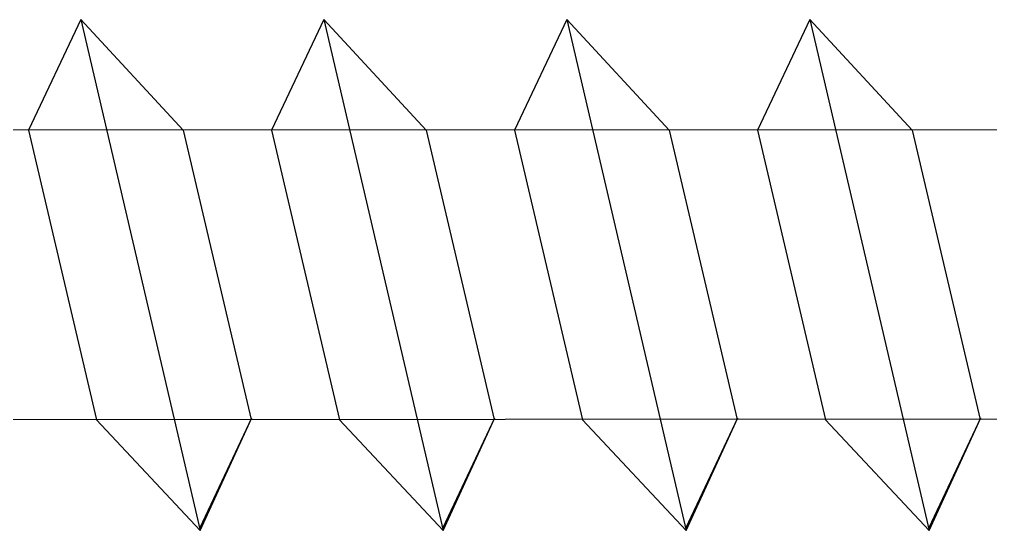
# Model space of a CAD drawing. Header units: inches. Extents: x 299.4 to 319.5, y -77.1 to -60.4.
# Drawn here: x 308.6248 to 308.9826, y -66.7668 to -66.5786 of the extents above; entities that cross this region are included whole.
import ezdxf

# ---------------------------------------------------------------- set-up
doc = ezdxf.new("R2010")
doc.units = ezdxf.units.IN
doc.header["$MEASUREMENT"] = 0
doc.layers.get('0').update_dxf_attribs({"linetype": 'CONTINUOUS'})
doc.layers.add('FSBP-ACCESSORY-OTHER', color=7, linetype='CONTINUOUS')

msp = doc.modelspace()

# ---------------------------------------------------------------- linework, layer by layer
for p, q in [((308.64743, -66.5786), (308.62811, -66.61938)), ((308.64743, -66.5786), (308.62811, -66.61938)), ((308.64743, -66.5786), (308.62811, -66.61938)), ((308.64743, -66.5786), (308.62811, -66.61938)), ((308.64743, -66.5786), (308.62811, -66.61938)), ((308.64743, -66.5786), (308.62811, -66.61938)), ((308.64743, -66.5786), (308.62811, -66.61938)), ((308.64743, -66.5786), (308.62811, -66.61938)), ((308.64743, -66.5786), (308.62811, -66.61938)), ((308.64743, -66.5786), (308.62811, -66.61938)), ((308.64743, -66.5786), (308.62811, -66.61938)), ((308.64743, -66.5786), (308.62811, -66.61938)), ((308.64743, -66.5786), (308.62811, -66.61938)), ((308.64743, -66.5786), (308.62811, -66.61938)), ((308.64743, -66.5786), (308.62811, -66.61938)), ((308.64743, -66.5786), (308.62811, -66.61938)), ((308.64743, -66.5786), (308.69136, -66.76681)), ((308.64743, -66.5786), (308.68513, -66.61935)), ((308.64743, -66.5786), (308.69136, -66.76681)), ((308.64743, -66.5786), (308.68513, -66.61935)), ((308.64743, -66.5786), (308.69136, -66.76681)), ((308.64743, -66.5786), (308.68513, -66.61935)), ((308.64743, -66.5786), (308.69136, -66.76681)), ((308.64743, -66.5786), (308.68513, -66.61935)), ((308.64743, -66.5786), (308.69136, -66.76681)), ((308.64743, -66.5786), (308.68513, -66.61935)), ((308.64743, -66.5786), (308.69136, -66.76681)), ((308.64743, -66.5786), (308.68513, -66.61935)), ((308.64743, -66.5786), (308.69136, -66.76681)), ((308.64743, -66.5786), (308.68513, -66.61935)), ((308.64743, -66.5786), (308.69136, -66.76681)), ((308.64743, -66.5786), (308.68513, -66.61935)), ((308.64743, -66.5786), (308.69136, -66.76681)), ((308.64743, -66.5786), (308.68513, -66.61935)), ((308.64743, -66.5786), (308.69136, -66.76681)), ((308.64743, -66.5786), (308.68513, -66.61935)), ((308.64743, -66.5786), (308.69136, -66.76681)), ((308.64743, -66.5786), (308.68513, -66.61935)), ((308.64743, -66.5786), (308.69136, -66.76681)), ((308.64743, -66.5786), (308.68513, -66.61935)), ((308.64743, -66.5786), (308.69136, -66.76681)), ((308.64743, -66.5786), (308.68513, -66.61935)), ((308.64743, -66.5786), (308.69136, -66.76681)), ((308.64743, -66.5786), (308.68513, -66.61935)), ((308.64743, -66.5786), (308.69136, -66.76681)), ((308.64743, -66.5786), (308.68513, -66.61935)), ((308.64743, -66.5786), (308.69136, -66.76681)), ((308.64743, -66.5786), (308.68513, -66.61935)), ((308.73696, -66.5786), (308.71764, -66.61938)), ((308.73696, -66.5786), (308.71764, -66.61938)), ((308.73696, -66.5786), (308.71764, -66.61938)), ((308.73696, -66.5786), (308.71764, -66.61938)), ((308.73696, -66.5786), (308.71764, -66.61938)), ((308.73696, -66.5786), (308.71764, -66.61938)), ((308.73696, -66.5786), (308.71764, -66.61938)), ((308.73696, -66.5786), (308.71764, -66.61938)), ((308.73696, -66.5786), (308.71764, -66.61938)), ((308.73696, -66.5786), (308.71764, -66.61938)), ((308.73696, -66.5786), (308.71764, -66.61938)), ((308.73696, -66.5786), (308.71764, -66.61938)), ((308.73696, -66.5786), (308.71764, -66.61938)), ((308.73696, -66.5786), (308.71764, -66.61938)), ((308.73696, -66.5786), (308.71764, -66.61938)), ((308.73696, -66.5786), (308.71764, -66.61938)), ((308.73696, -66.5786), (308.78089, -66.76681)), ((308.73696, -66.5786), (308.77466, -66.61935)), ((308.73696, -66.5786), (308.78089, -66.76681)), ((308.73696, -66.5786), (308.77466, -66.61935)), ((308.73696, -66.5786), (308.78089, -66.76681)), ((308.73696, -66.5786), (308.77466, -66.61935)), ((308.73696, -66.5786), (308.78089, -66.76681)), ((308.73696, -66.5786), (308.77466, -66.61935)), ((308.73696, -66.5786), (308.78089, -66.76681)), ((308.73696, -66.5786), (308.77466, -66.61935)), ((308.73696, -66.5786), (308.78089, -66.76681)), ((308.73696, -66.5786), (308.77466, -66.61935)), ((308.73696, -66.5786), (308.78089, -66.76681)), ((308.73696, -66.5786), (308.77466, -66.61935)), ((308.73696, -66.5786), (308.78089, -66.76681)), ((308.73696, -66.5786), (308.77466, -66.61935)), ((308.73696, -66.5786), (308.78089, -66.76681)), ((308.73696, -66.5786), (308.77466, -66.61935)), ((308.73696, -66.5786), (308.78089, -66.76681)), ((308.73696, -66.5786), (308.77466, -66.61935)), ((308.73696, -66.5786), (308.78089, -66.76681)), ((308.73696, -66.5786), (308.77466, -66.61935)), ((308.73696, -66.5786), (308.78089, -66.76681)), ((308.73696, -66.5786), (308.77466, -66.61935)), ((308.73696, -66.5786), (308.78089, -66.76681)), ((308.73696, -66.5786), (308.77466, -66.61935)), ((308.73696, -66.5786), (308.78089, -66.76681)), ((308.73696, -66.5786), (308.77466, -66.61935)), ((308.73696, -66.5786), (308.78089, -66.76681)), ((308.73696, -66.5786), (308.77466, -66.61935)), ((308.73696, -66.5786), (308.78089, -66.76681)), ((308.73696, -66.5786), (308.77466, -66.61935)), ((308.82649, -66.5786), (308.80717, -66.61938)), ((308.82649, -66.5786), (308.80717, -66.61938)), ((308.82649, -66.5786), (308.80717, -66.61938)), ((308.82649, -66.5786), (308.80717, -66.61938)), ((308.82649, -66.5786), (308.80717, -66.61938)), ((308.82649, -66.5786), (308.80717, -66.61938)), ((308.82649, -66.5786), (308.80717, -66.61938)), ((308.82649, -66.5786), (308.80717, -66.61938)), ((308.82649, -66.5786), (308.80717, -66.61938)), ((308.82649, -66.5786), (308.80717, -66.61938)), ((308.82649, -66.5786), (308.80717, -66.61938)), ((308.82649, -66.5786), (308.80717, -66.61938)), ((308.82649, -66.5786), (308.80717, -66.61938)), ((308.82649, -66.5786), (308.80717, -66.61938)), ((308.82649, -66.5786), (308.80717, -66.61938)), ((308.82649, -66.5786), (308.80717, -66.61938)), ((308.82649, -66.5786), (308.87042, -66.76681)), ((308.82649, -66.5786), (308.86419, -66.61935)), ((308.82649, -66.5786), (308.87042, -66.76681)), ((308.82649, -66.5786), (308.86419, -66.61935)), ((308.82649, -66.5786), (308.87042, -66.76681)), ((308.82649, -66.5786), (308.86419, -66.61935)), ((308.82649, -66.5786), (308.87042, -66.76681)), ((308.82649, -66.5786), (308.86419, -66.61935)), ((308.82649, -66.5786), (308.87042, -66.76681)), ((308.82649, -66.5786), (308.86419, -66.61935)), ((308.82649, -66.5786), (308.87042, -66.76681)), ((308.82649, -66.5786), (308.86419, -66.61935)), ((308.82649, -66.5786), (308.87042, -66.76681)), ((308.82649, -66.5786), (308.86419, -66.61935)), ((308.82649, -66.5786), (308.87042, -66.76681)), ((308.82649, -66.5786), (308.86419, -66.61935)), ((308.82649, -66.5786), (308.87042, -66.76681)), ((308.82649, -66.5786), (308.86419, -66.61935)), ((308.82649, -66.5786), (308.87042, -66.76681)), ((308.82649, -66.5786), (308.86419, -66.61935)), ((308.82649, -66.5786), (308.87042, -66.76681)), ((308.82649, -66.5786), (308.86419, -66.61935)), ((308.82649, -66.5786), (308.87042, -66.76681)), ((308.82649, -66.5786), (308.86419, -66.61935)), ((308.82649, -66.5786), (308.87042, -66.76681)), ((308.82649, -66.5786), (308.86419, -66.61935)), ((308.82649, -66.5786), (308.87042, -66.76681)), ((308.82649, -66.5786), (308.86419, -66.61935)), ((308.82649, -66.5786), (308.87042, -66.76681)), ((308.82649, -66.5786), (308.86419, -66.61935)), ((308.82649, -66.5786), (308.87042, -66.76681)), ((308.82649, -66.5786), (308.86419, -66.61935)), ((308.91602, -66.5786), (308.8967, -66.61938)), ((308.91602, -66.5786), (308.8967, -66.61938)), ((308.91602, -66.5786), (308.8967, -66.61938)), ((308.91602, -66.5786), (308.8967, -66.61938)), ((308.91602, -66.5786), (308.8967, -66.61938)), ((308.91602, -66.5786), (308.8967, -66.61938)), ((308.91602, -66.5786), (308.8967, -66.61938)), ((308.91602, -66.5786), (308.8967, -66.61938)), ((308.91602, -66.5786), (308.8967, -66.61938)), ((308.91602, -66.5786), (308.8967, -66.61938)), ((308.91602, -66.5786), (308.8967, -66.61938)), ((308.91602, -66.5786), (308.8967, -66.61938)), ((308.91602, -66.5786), (308.8967, -66.61938)), ((308.91602, -66.5786), (308.8967, -66.61938)), ((308.91602, -66.5786), (308.8967, -66.61938)), ((308.91602, -66.5786), (308.8967, -66.61938)), ((308.91602, -66.5786), (308.95995, -66.76681)), ((308.91602, -66.5786), (308.95372, -66.61935)), ((308.91602, -66.5786), (308.95995, -66.76681)), ((308.91602, -66.5786), (308.95372, -66.61935)), ((308.91602, -66.5786), (308.95995, -66.76681)), ((308.91602, -66.5786), (308.95372, -66.61935)), ((308.91602, -66.5786), (308.95995, -66.76681)), ((308.91602, -66.5786), (308.95372, -66.61935)), ((308.91602, -66.5786), (308.95995, -66.76681)), ((308.91602, -66.5786), (308.95372, -66.61935)), ((308.91602, -66.5786), (308.95995, -66.76681)), ((308.91602, -66.5786), (308.95372, -66.61935)), ((308.91602, -66.5786), (308.95995, -66.76681)), ((308.91602, -66.5786), (308.95372, -66.61935)), ((308.91602, -66.5786), (308.95995, -66.76681)), ((308.91602, -66.5786), (308.95372, -66.61935)), ((308.91602, -66.5786), (308.95995, -66.76681)), ((308.91602, -66.5786), (308.95372, -66.61935)), ((308.91602, -66.5786), (308.95995, -66.76681)), ((308.91602, -66.5786), (308.95372, -66.61935)), ((308.91602, -66.5786), (308.95995, -66.76681)), ((308.91602, -66.5786), (308.95372, -66.61935)), ((308.91602, -66.5786), (308.95995, -66.76681)), ((308.91602, -66.5786), (308.95372, -66.61935)), ((308.91602, -66.5786), (308.95995, -66.76681)), ((308.91602, -66.5786), (308.95372, -66.61935)), ((308.91602, -66.5786), (308.95995, -66.76681)), ((308.91602, -66.5786), (308.95372, -66.61935)), ((308.91602, -66.5786), (308.95995, -66.76681)), ((308.91602, -66.5786), (308.95372, -66.61935)), ((308.91602, -66.5786), (308.95995, -66.76681)), ((308.91602, -66.5786), (308.95372, -66.61935)), ((308.62811, -66.61938), (308.65315, -66.72607)), ((308.62811, -66.61938), (308.65315, -66.72607)), ((308.62811, -66.61938), (308.65315, -66.72607)), ((308.62811, -66.61938), (308.65315, -66.72607)), ((308.62811, -66.61938), (308.65315, -66.72607)), ((308.62811, -66.61938), (308.65315, -66.72607)), ((308.62811, -66.61938), (308.65315, -66.72607)), ((308.62811, -66.61938), (308.65315, -66.72607)), ((308.62811, -66.61938), (308.65315, -66.72607)), ((308.62811, -66.61938), (308.65315, -66.72607)), ((308.62811, -66.61938), (308.65315, -66.72607)), ((308.62811, -66.61938), (308.65315, -66.72607)), ((308.62811, -66.61938), (308.65315, -66.72607)), ((308.62811, -66.61938), (308.65315, -66.72607)), ((308.62811, -66.61938), (308.65315, -66.72607)), ((308.62811, -66.61938), (308.65315, -66.72607)), ((308.68513, -66.61935), (308.71014, -66.72586)), ((308.68513, -66.61935), (308.71014, -66.72586)), ((308.68513, -66.61935), (308.71014, -66.72586)), ((308.68513, -66.61935), (308.71014, -66.72586)), ((308.68513, -66.61935), (308.71014, -66.72586)), ((308.68513, -66.61935), (308.71014, -66.72586)), ((308.68513, -66.61935), (308.71014, -66.72586)), ((308.68513, -66.61935), (308.71014, -66.72586)), ((308.68513, -66.61935), (308.71014, -66.72586)), ((308.68513, -66.61935), (308.71014, -66.72586)), ((308.68513, -66.61935), (308.71014, -66.72586)), ((308.68513, -66.61935), (308.71014, -66.72586)), ((308.68513, -66.61935), (308.71014, -66.72586)), ((308.68513, -66.61935), (308.71014, -66.72586)), ((308.68513, -66.61935), (308.71014, -66.72586)), ((308.68513, -66.61935), (308.71014, -66.72586)), ((308.71764, -66.61938), (308.74268, -66.72607)), ((308.71764, -66.61938), (308.74268, -66.72607)), ((308.71764, -66.61938), (308.74268, -66.72607)), ((308.71764, -66.61938), (308.74268, -66.72607)), ((308.71764, -66.61938), (308.74268, -66.72607)), ((308.71764, -66.61938), (308.74268, -66.72607)), ((308.71764, -66.61938), (308.74268, -66.72607)), ((308.71764, -66.61938), (308.74268, -66.72607)), ((308.71764, -66.61938), (308.74268, -66.72607)), ((308.71764, -66.61938), (308.74268, -66.72607)), ((308.71764, -66.61938), (308.74268, -66.72607)), ((308.71764, -66.61938), (308.74268, -66.72607)), ((308.71764, -66.61938), (308.74268, -66.72607)), ((308.71764, -66.61938), (308.74268, -66.72607)), ((308.71764, -66.61938), (308.74268, -66.72607)), ((308.71764, -66.61938), (308.74268, -66.72607)), ((308.77466, -66.61935), (308.79967, -66.72586)), ((308.77466, -66.61935), (308.79967, -66.72586)), ((308.77466, -66.61935), (308.79967, -66.72586)), ((308.77466, -66.61935), (308.79967, -66.72586)), ((308.77466, -66.61935), (308.79967, -66.72586)), ((308.77466, -66.61935), (308.79967, -66.72586)), ((308.77466, -66.61935), (308.79967, -66.72586)), ((308.77466, -66.61935), (308.79967, -66.72586)), ((308.77466, -66.61935), (308.79967, -66.72586)), ((308.77466, -66.61935), (308.79967, -66.72586)), ((308.77466, -66.61935), (308.79967, -66.72586)), ((308.77466, -66.61935), (308.79967, -66.72586)), ((308.77466, -66.61935), (308.79967, -66.72586)), ((308.77466, -66.61935), (308.79967, -66.72586)), ((308.77466, -66.61935), (308.79967, -66.72586)), ((308.77466, -66.61935), (308.79967, -66.72586)), ((308.80717, -66.61938), (308.83221, -66.72607)), ((308.80717, -66.61938), (308.83221, -66.72607)), ((308.80717, -66.61938), (308.83221, -66.72607)), ((308.80717, -66.61938), (308.83221, -66.72607)), ((308.80717, -66.61938), (308.83221, -66.72607)), ((308.80717, -66.61938), (308.83221, -66.72607)), ((308.80717, -66.61938), (308.83221, -66.72607)), ((308.80717, -66.61938), (308.83221, -66.72607)), ((308.80717, -66.61938), (308.83221, -66.72607)), ((308.80717, -66.61938), (308.83221, -66.72607)), ((308.80717, -66.61938), (308.83221, -66.72607)), ((308.80717, -66.61938), (308.83221, -66.72607)), ((308.80717, -66.61938), (308.83221, -66.72607)), ((308.80717, -66.61938), (308.83221, -66.72607)), ((308.80717, -66.61938), (308.83221, -66.72607)), ((308.80717, -66.61938), (308.83221, -66.72607)), ((308.86419, -66.61935), (308.88919, -66.72586)), ((308.86419, -66.61935), (308.88919, -66.72586)), ((308.86419, -66.61935), (308.88919, -66.72586)), ((308.86419, -66.61935), (308.88919, -66.72586)), ((308.86419, -66.61935), (308.88919, -66.72586)), ((308.86419, -66.61935), (308.88919, -66.72586)), ((308.86419, -66.61935), (308.88919, -66.72586)), ((308.86419, -66.61935), (308.88919, -66.72586)), ((308.86419, -66.61935), (308.88919, -66.72586)), ((308.86419, -66.61935), (308.88919, -66.72586)), ((308.86419, -66.61935), (308.88919, -66.72586)), ((308.86419, -66.61935), (308.88919, -66.72586)), ((308.86419, -66.61935), (308.88919, -66.72586)), ((308.86419, -66.61935), (308.88919, -66.72586)), ((308.86419, -66.61935), (308.88919, -66.72586)), ((308.86419, -66.61935), (308.88919, -66.72586)), ((308.8967, -66.61938), (308.92174, -66.72607)), ((308.8967, -66.61938), (308.92174, -66.72607)), ((308.8967, -66.61938), (308.92174, -66.72607)), ((308.8967, -66.61938), (308.92174, -66.72607)), ((308.8967, -66.61938), (308.92174, -66.72607)), ((308.8967, -66.61938), (308.92174, -66.72607)), ((308.8967, -66.61938), (308.92174, -66.72607)), ((308.8967, -66.61938), (308.92174, -66.72607)), ((308.8967, -66.61938), (308.92174, -66.72607)), ((308.8967, -66.61938), (308.92174, -66.72607)), ((308.8967, -66.61938), (308.92174, -66.72607)), ((308.8967, -66.61938), (308.92174, -66.72607)), ((308.8967, -66.61938), (308.92174, -66.72607)), ((308.8967, -66.61938), (308.92174, -66.72607)), ((308.8967, -66.61938), (308.92174, -66.72607)), ((308.8967, -66.61938), (308.92174, -66.72607)), ((308.95372, -66.61935), (308.97872, -66.72586)), ((308.95372, -66.61935), (308.97872, -66.72586)), ((308.95372, -66.61935), (308.97872, -66.72586)), ((308.95372, -66.61935), (308.97872, -66.72586)), ((308.95372, -66.61935), (308.97872, -66.72586)), ((308.95372, -66.61935), (308.97872, -66.72586)), ((308.95372, -66.61935), (308.97872, -66.72586)), ((308.95372, -66.61935), (308.97872, -66.72586)), ((308.95372, -66.61935), (308.97872, -66.72586)), ((308.95372, -66.61935), (308.97872, -66.72586)), ((308.95372, -66.61935), (308.97872, -66.72586)), ((308.95372, -66.61935), (308.97872, -66.72586)), ((308.95372, -66.61935), (308.97872, -66.72586)), ((308.95372, -66.61935), (308.97872, -66.72586)), ((308.95372, -66.61935), (308.97872, -66.72586)), ((308.95372, -66.61935), (308.97872, -66.72586)), ((308.65315, -66.72607), (308.69136, -66.76681)), ((308.65315, -66.72607), (308.69136, -66.76681)), ((308.65315, -66.72607), (308.69136, -66.76681)), ((308.65315, -66.72607), (308.69136, -66.76681)), ((308.65315, -66.72607), (308.69136, -66.76681)), ((308.65315, -66.72607), (308.69136, -66.76681)), ((308.65315, -66.72607), (308.69136, -66.76681)), ((308.65315, -66.72607), (308.69136, -66.76681)), ((308.65315, -66.72607), (308.69136, -66.76681)), ((308.65315, -66.72607), (308.69136, -66.76681)), ((308.65315, -66.72607), (308.69136, -66.76681)), ((308.65315, -66.72607), (308.69136, -66.76681)), ((308.65315, -66.72607), (308.69136, -66.76681)), ((308.65315, -66.72607), (308.69136, -66.76681)), ((308.65315, -66.72607), (308.69136, -66.76681)), ((308.65315, -66.72607), (308.69136, -66.76681)), ((308.69136, -66.76574), (308.71037, -66.72536)), ((308.69136, -66.76574), (308.71037, -66.72536)), ((308.69136, -66.76681), (308.71037, -66.72536)), ((308.69136, -66.76574), (308.71037, -66.72536)), ((308.69136, -66.76574), (308.71037, -66.72536)), ((308.69136, -66.76681), (308.71037, -66.72536)), ((308.69136, -66.76574), (308.71037, -66.72536)), ((308.69136, -66.76574), (308.71037, -66.72536)), ((308.69136, -66.76681), (308.71037, -66.72536)), ((308.69136, -66.76574), (308.71037, -66.72536)), ((308.69136, -66.76574), (308.71037, -66.72536)), ((308.69136, -66.76681), (308.71037, -66.72536)), ((308.69136, -66.76574), (308.71037, -66.72536)), ((308.69136, -66.76574), (308.71037, -66.72536)), ((308.69136, -66.76681), (308.71037, -66.72536)), ((308.69136, -66.76574), (308.71037, -66.72536)), ((308.69136, -66.76574), (308.71037, -66.72536)), ((308.69136, -66.76681), (308.71037, -66.72536)), ((308.69136, -66.76574), (308.71037, -66.72536)), ((308.69136, -66.76574), (308.71037, -66.72536)), ((308.69136, -66.76681), (308.71037, -66.72536)), ((308.69136, -66.76574), (308.71037, -66.72536)), ((308.69136, -66.76574), (308.71037, -66.72536)), ((308.69136, -66.76681), (308.71037, -66.72536)), ((308.69136, -66.76574), (308.71037, -66.72536)), ((308.69136, -66.76574), (308.71037, -66.72536)), ((308.69136, -66.76681), (308.71037, -66.72536)), ((308.69136, -66.76574), (308.71037, -66.72536)), ((308.69136, -66.76574), (308.71037, -66.72536)), ((308.69136, -66.76681), (308.71037, -66.72536)), ((308.69136, -66.76574), (308.71037, -66.72536)), ((308.69136, -66.76574), (308.71037, -66.72536)), ((308.69136, -66.76681), (308.71037, -66.72536)), ((308.69136, -66.76574), (308.71037, -66.72536)), ((308.69136, -66.76574), (308.71037, -66.72536)), ((308.69136, -66.76681), (308.71037, -66.72536)), ((308.69136, -66.76574), (308.71037, -66.72536)), ((308.69136, -66.76574), (308.71037, -66.72536)), ((308.69136, -66.76681), (308.71037, -66.72536)), ((308.69136, -66.76574), (308.71037, -66.72536)), ((308.69136, -66.76574), (308.71037, -66.72536)), ((308.69136, -66.76681), (308.71037, -66.72536)), ((308.69136, -66.76574), (308.71037, -66.72536)), ((308.69136, -66.76574), (308.71037, -66.72536)), ((308.69136, -66.76681), (308.71037, -66.72536)), ((308.69136, -66.76574), (308.71037, -66.72536)), ((308.69136, -66.76574), (308.71037, -66.72536)), ((308.69136, -66.76681), (308.71037, -66.72536)), ((308.74268, -66.72607), (308.78089, -66.76681)), ((308.74268, -66.72607), (308.78089, -66.76681)), ((308.74268, -66.72607), (308.78089, -66.76681)), ((308.74268, -66.72607), (308.78089, -66.76681)), ((308.74268, -66.72607), (308.78089, -66.76681)), ((308.74268, -66.72607), (308.78089, -66.76681)), ((308.74268, -66.72607), (308.78089, -66.76681)), ((308.74268, -66.72607), (308.78089, -66.76681)), ((308.74268, -66.72607), (308.78089, -66.76681)), ((308.74268, -66.72607), (308.78089, -66.76681)), ((308.74268, -66.72607), (308.78089, -66.76681)), ((308.74268, -66.72607), (308.78089, -66.76681)), ((308.74268, -66.72607), (308.78089, -66.76681)), ((308.74268, -66.72607), (308.78089, -66.76681)), ((308.74268, -66.72607), (308.78089, -66.76681)), ((308.74268, -66.72607), (308.78089, -66.76681)), ((308.78089, -66.76574), (308.7999, -66.72536)), ((308.78089, -66.76574), (308.7999, -66.72536)), ((308.78089, -66.76681), (308.7999, -66.72536)), ((308.78089, -66.76574), (308.7999, -66.72536)), ((308.78089, -66.76574), (308.7999, -66.72536)), ((308.78089, -66.76681), (308.7999, -66.72536)), ((308.78089, -66.76574), (308.7999, -66.72536)), ((308.78089, -66.76574), (308.7999, -66.72536)), ((308.78089, -66.76681), (308.7999, -66.72536)), ((308.78089, -66.76574), (308.7999, -66.72536)), ((308.78089, -66.76574), (308.7999, -66.72536)), ((308.78089, -66.76681), (308.7999, -66.72536)), ((308.78089, -66.76574), (308.7999, -66.72536)), ((308.78089, -66.76574), (308.7999, -66.72536)), ((308.78089, -66.76681), (308.7999, -66.72536)), ((308.78089, -66.76574), (308.7999, -66.72536)), ((308.78089, -66.76574), (308.7999, -66.72536)), ((308.78089, -66.76681), (308.7999, -66.72536)), ((308.78089, -66.76574), (308.7999, -66.72536)), ((308.78089, -66.76574), (308.7999, -66.72536)), ((308.78089, -66.76681), (308.7999, -66.72536)), ((308.78089, -66.76574), (308.7999, -66.72536)), ((308.78089, -66.76574), (308.7999, -66.72536)), ((308.78089, -66.76681), (308.7999, -66.72536)), ((308.78089, -66.76574), (308.7999, -66.72536)), ((308.78089, -66.76574), (308.7999, -66.72536)), ((308.78089, -66.76681), (308.7999, -66.72536)), ((308.78089, -66.76574), (308.7999, -66.72536)), ((308.78089, -66.76574), (308.7999, -66.72536)), ((308.78089, -66.76681), (308.7999, -66.72536)), ((308.78089, -66.76574), (308.7999, -66.72536)), ((308.78089, -66.76574), (308.7999, -66.72536)), ((308.78089, -66.76681), (308.7999, -66.72536)), ((308.78089, -66.76574), (308.7999, -66.72536)), ((308.78089, -66.76574), (308.7999, -66.72536)), ((308.78089, -66.76681), (308.7999, -66.72536)), ((308.78089, -66.76574), (308.7999, -66.72536)), ((308.78089, -66.76574), (308.7999, -66.72536)), ((308.78089, -66.76681), (308.7999, -66.72536)), ((308.78089, -66.76574), (308.7999, -66.72536)), ((308.78089, -66.76574), (308.7999, -66.72536)), ((308.78089, -66.76681), (308.7999, -66.72536)), ((308.78089, -66.76574), (308.7999, -66.72536)), ((308.78089, -66.76574), (308.7999, -66.72536)), ((308.78089, -66.76681), (308.7999, -66.72536)), ((308.78089, -66.76574), (308.7999, -66.72536)), ((308.78089, -66.76574), (308.7999, -66.72536)), ((308.78089, -66.76681), (308.7999, -66.72536)), ((308.83221, -66.72607), (308.87042, -66.76681)), ((308.83221, -66.72607), (308.87042, -66.76681)), ((308.83221, -66.72607), (308.87042, -66.76681)), ((308.83221, -66.72607), (308.87042, -66.76681)), ((308.83221, -66.72607), (308.87042, -66.76681)), ((308.83221, -66.72607), (308.87042, -66.76681)), ((308.83221, -66.72607), (308.87042, -66.76681)), ((308.83221, -66.72607), (308.87042, -66.76681)), ((308.83221, -66.72607), (308.87042, -66.76681)), ((308.83221, -66.72607), (308.87042, -66.76681)), ((308.83221, -66.72607), (308.87042, -66.76681)), ((308.83221, -66.72607), (308.87042, -66.76681)), ((308.83221, -66.72607), (308.87042, -66.76681)), ((308.83221, -66.72607), (308.87042, -66.76681)), ((308.83221, -66.72607), (308.87042, -66.76681)), ((308.83221, -66.72607), (308.87042, -66.76681)), ((308.87042, -66.76574), (308.88943, -66.72536)), ((308.87042, -66.76574), (308.88943, -66.72536)), ((308.87042, -66.76681), (308.88943, -66.72536)), ((308.87042, -66.76574), (308.88943, -66.72536)), ((308.87042, -66.76574), (308.88943, -66.72536)), ((308.87042, -66.76681), (308.88943, -66.72536)), ((308.87042, -66.76574), (308.88943, -66.72536)), ((308.87042, -66.76574), (308.88943, -66.72536)), ((308.87042, -66.76681), (308.88943, -66.72536)), ((308.87042, -66.76574), (308.88943, -66.72536)), ((308.87042, -66.76574), (308.88943, -66.72536)), ((308.87042, -66.76681), (308.88943, -66.72536)), ((308.87042, -66.76574), (308.88943, -66.72536)), ((308.87042, -66.76574), (308.88943, -66.72536)), ((308.87042, -66.76681), (308.88943, -66.72536)), ((308.87042, -66.76574), (308.88943, -66.72536)), ((308.87042, -66.76574), (308.88943, -66.72536)), ((308.87042, -66.76681), (308.88943, -66.72536)), ((308.87042, -66.76574), (308.88943, -66.72536)), ((308.87042, -66.76574), (308.88943, -66.72536)), ((308.87042, -66.76681), (308.88943, -66.72536)), ((308.87042, -66.76574), (308.88943, -66.72536)), ((308.87042, -66.76574), (308.88943, -66.72536)), ((308.87042, -66.76681), (308.88943, -66.72536)), ((308.87042, -66.76574), (308.88943, -66.72536)), ((308.87042, -66.76574), (308.88943, -66.72536)), ((308.87042, -66.76681), (308.88943, -66.72536)), ((308.87042, -66.76574), (308.88943, -66.72536)), ((308.87042, -66.76574), (308.88943, -66.72536)), ((308.87042, -66.76681), (308.88943, -66.72536)), ((308.87042, -66.76574), (308.88943, -66.72536)), ((308.87042, -66.76574), (308.88943, -66.72536)), ((308.87042, -66.76681), (308.88943, -66.72536)), ((308.87042, -66.76574), (308.88943, -66.72536)), ((308.87042, -66.76574), (308.88943, -66.72536)), ((308.87042, -66.76681), (308.88943, -66.72536)), ((308.87042, -66.76574), (308.88943, -66.72536)), ((308.87042, -66.76574), (308.88943, -66.72536)), ((308.87042, -66.76681), (308.88943, -66.72536)), ((308.87042, -66.76574), (308.88943, -66.72536)), ((308.87042, -66.76574), (308.88943, -66.72536)), ((308.87042, -66.76681), (308.88943, -66.72536)), ((308.87042, -66.76574), (308.88943, -66.72536)), ((308.87042, -66.76574), (308.88943, -66.72536)), ((308.87042, -66.76681), (308.88943, -66.72536)), ((308.87042, -66.76574), (308.88943, -66.72536)), ((308.87042, -66.76574), (308.88943, -66.72536)), ((308.87042, -66.76681), (308.88943, -66.72536)), ((308.92174, -66.72607), (308.95995, -66.76681)), ((308.92174, -66.72607), (308.95995, -66.76681)), ((308.92174, -66.72607), (308.95995, -66.76681)), ((308.92174, -66.72607), (308.95995, -66.76681)), ((308.92174, -66.72607), (308.95995, -66.76681)), ((308.92174, -66.72607), (308.95995, -66.76681)), ((308.92174, -66.72607), (308.95995, -66.76681)), ((308.92174, -66.72607), (308.95995, -66.76681)), ((308.92174, -66.72607), (308.95995, -66.76681)), ((308.92174, -66.72607), (308.95995, -66.76681)), ((308.92174, -66.72607), (308.95995, -66.76681)), ((308.92174, -66.72607), (308.95995, -66.76681)), ((308.92174, -66.72607), (308.95995, -66.76681)), ((308.92174, -66.72607), (308.95995, -66.76681)), ((308.92174, -66.72607), (308.95995, -66.76681)), ((308.92174, -66.72607), (308.95995, -66.76681)), ((308.95995, -66.76574), (308.97896, -66.72536)), ((308.95995, -66.76574), (308.97896, -66.72536)), ((308.95995, -66.76681), (308.97896, -66.72536)), ((308.95995, -66.76574), (308.97896, -66.72536)), ((308.95995, -66.76574), (308.97896, -66.72536)), ((308.95995, -66.76681), (308.97896, -66.72536)), ((308.95995, -66.76574), (308.97896, -66.72536)), ((308.95995, -66.76574), (308.97896, -66.72536)), ((308.95995, -66.76681), (308.97896, -66.72536)), ((308.95995, -66.76574), (308.97896, -66.72536)), ((308.95995, -66.76574), (308.97896, -66.72536)), ((308.95995, -66.76681), (308.97896, -66.72536)), ((308.95995, -66.76574), (308.97896, -66.72536)), ((308.95995, -66.76574), (308.97896, -66.72536)), ((308.95995, -66.76681), (308.97896, -66.72536)), ((308.95995, -66.76574), (308.97896, -66.72536)), ((308.95995, -66.76574), (308.97896, -66.72536)), ((308.95995, -66.76681), (308.97896, -66.72536)), ((308.95995, -66.76574), (308.97896, -66.72536)), ((308.95995, -66.76574), (308.97896, -66.72536)), ((308.95995, -66.76681), (308.97896, -66.72536)), ((308.95995, -66.76574), (308.97896, -66.72536)), ((308.95995, -66.76574), (308.97896, -66.72536)), ((308.95995, -66.76681), (308.97896, -66.72536)), ((308.95995, -66.76574), (308.97896, -66.72536)), ((308.95995, -66.76574), (308.97896, -66.72536)), ((308.95995, -66.76681), (308.97896, -66.72536)), ((308.95995, -66.76574), (308.97896, -66.72536)), ((308.95995, -66.76574), (308.97896, -66.72536)), ((308.95995, -66.76681), (308.97896, -66.72536)), ((308.95995, -66.76574), (308.97896, -66.72536)), ((308.95995, -66.76574), (308.97896, -66.72536)), ((308.95995, -66.76681), (308.97896, -66.72536)), ((308.95995, -66.76574), (308.97896, -66.72536)), ((308.95995, -66.76574), (308.97896, -66.72536)), ((308.95995, -66.76681), (308.97896, -66.72536)), ((308.95995, -66.76574), (308.97896, -66.72536)), ((308.95995, -66.76574), (308.97896, -66.72536)), ((308.95995, -66.76681), (308.97896, -66.72536)), ((308.95995, -66.76574), (308.97896, -66.72536)), ((308.95995, -66.76574), (308.97896, -66.72536)), ((308.95995, -66.76681), (308.97896, -66.72536)), ((308.95995, -66.76574), (308.97896, -66.72536)), ((308.95995, -66.76574), (308.97896, -66.72536)), ((308.95995, -66.76681), (308.97896, -66.72536)), ((308.95995, -66.76574), (308.97896, -66.72536)), ((308.95995, -66.76574), (308.97896, -66.72536)), ((308.95995, -66.76681), (308.97896, -66.72536))]:
    msp.add_line(p, q)
at = {"layer": 'FSBP-ACCESSORY-OTHER'}
for p, q in [((308.49268, -66.61936), (310.05999, -66.61861)), ((310.06001, -66.72531), (308.49269, -66.72607))]:
    msp.add_line(p, q, dxfattribs=at)

doc.saveas('drawing.dxf')
